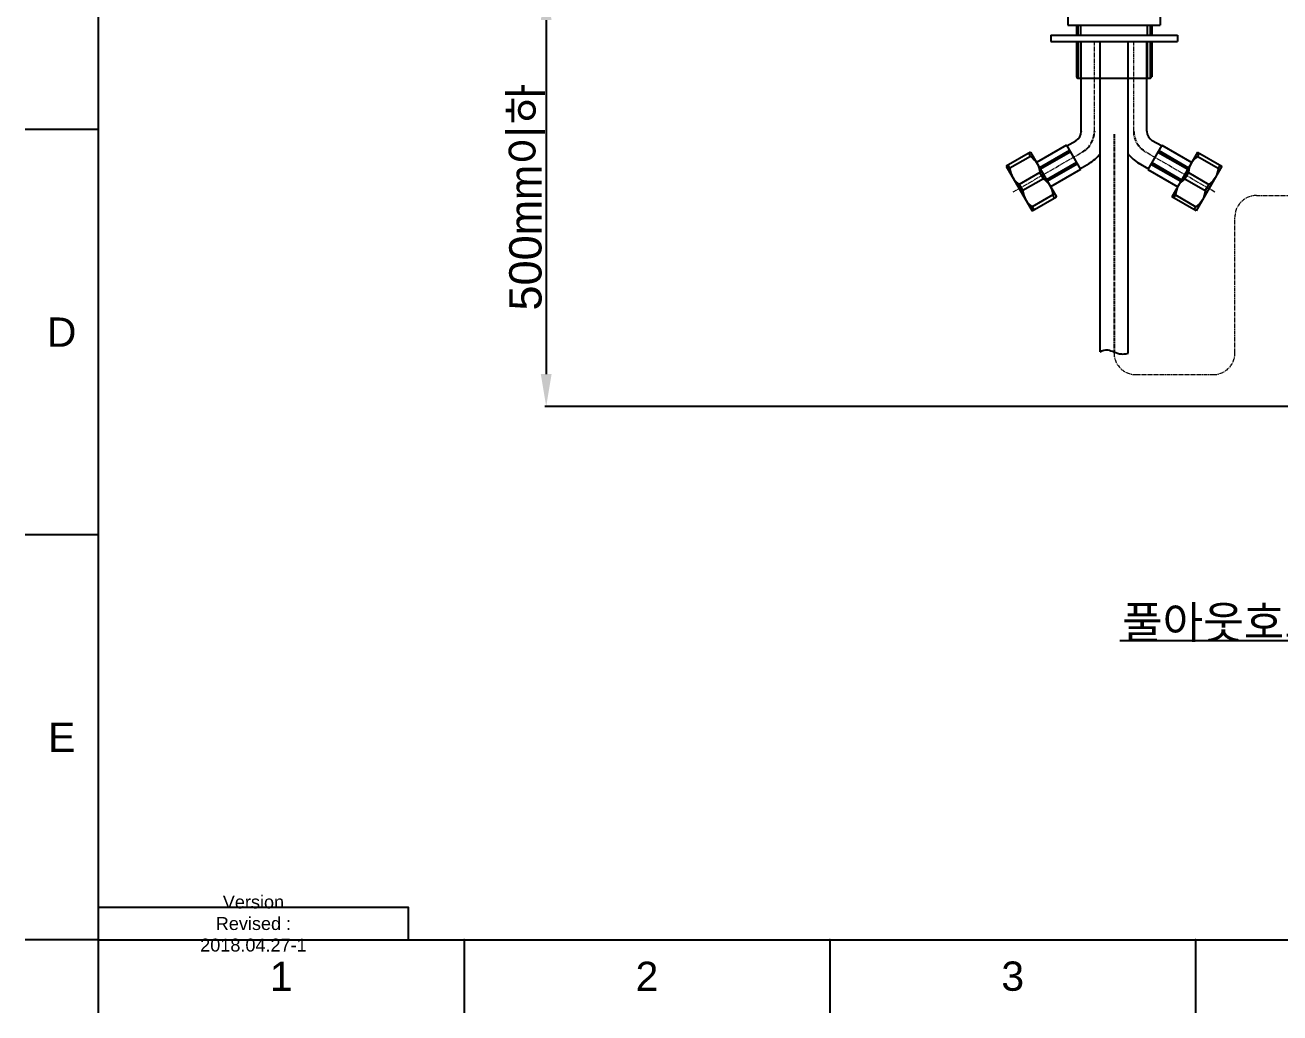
# Model space of a CAD drawing. Header units: millimetres. Extents: x 19562 to 20987, y -3943 to -2935.
# Drawn here: x 19562 to 20144, y -3943 to -3484 of the extents above; entities that cross this region are included whole.
import ezdxf
from ezdxf import colors
from ezdxf.entities.mleader import LeaderData, LeaderLine
from ezdxf.math import Vec2, Vec3

# ---------------------------------------------------------------- set-up
doc = ezdxf.new("R2010")
doc.units = ezdxf.units.MM
doc.header["$LTSCALE"] = 0.1
doc.linetypes.add('CENTER2', pattern=[28.575, 19.05, -3.175, 3.175, -3.175])
for name, color, linetype in [('CEN', 1, 'CENTER2'), ('FORM', 7, 'Continuous'), ('TEXT', 2, 'Continuous')]:
    doc.layers.add(name, color=color, linetype=linetype)
doc.layers.add('Cneter', color=1, linetype='CENTER2', lineweight=13)
doc.styles.get("Standard").update_dxf_attribs({"font": 'arial.ttf'})
doc.dimstyles.new('A4', dxfattribs={"dimtxt": 4, "dimasz": 3.5, "dimexe": 0.7, "dimexo": 0.625, "dimgap": 0.5, "dimtad": 1, "dimdec": 1, "dimdsep": 46, "dimtxsty": 'Standard', "dimcen": 2.5, "dimclrd": 5, "dimclre": 5, "dimclrt": 7, "dimadec": 3, "dimazin": 2, "dimtfac": 1, "dimtdec": 1, "dimtmove": 0, "dimatfit": 3, "dimfxl": 0, "dimarcsym": 0})

# ---------------------------------------------------------------- blocks, each defined once
blk = doc.blocks.new('dfewtt')
at = {"color": 7, "linetype": 'Continuous'}
for p, q in [((14817.01, -1354.21), (14817.01, -1349.21)), ((14929.19, -1349.21), (14817.01, -1349.21)), ((14818.33, -1349.21), (14818.33, -1354.21)), ((14852.99, -1354.21), (14852.99, -1349.21)), ((14893.21, -1349.21), (14893.21, -1354.21)), ((14927.86, -1354.21), (14927.86, -1349.21)), ((14929.19, -1354.21), (14929.19, -1349.21)), ((14817.01, -1354.21), (14929.19, -1354.21)), ((14851.7, -1354.21), (14851.7, -1365.01)), ((14894.5, -1354.21), (14894.5, -1365.01)), ((14851.7, -1365.01), (14894.5, -1365.01))]:
    blk.add_line(p, q, dxfattribs=at)
blk = doc.blocks.new('*D380')
at = {"color": 3, "lineweight": -2}
for p, q in [((19834.18, -3466.82), (19802.58, -3466.82)), ((19803.28, -3481.82), (19803.28, -3646.13)), ((20168.89, -3661.13), (19802.58, -3661.13))]:
    blk.add_line(p, q, dxfattribs=at)
at = {"color": 3}
for points in [[(19800.78, -3481.82), (19805.78, -3481.82), (19803.28, -3466.82)], [(19800.78, -3646.13), (19805.78, -3646.13), (19803.28, -3661.13)]]:
    blk.add_solid(points, dxfattribs=at)
at = {"layer": 'Defpoints', "color": 0}
for p in [(19834.8, -3466.82), (19803.28, -3661.13), (20169.52, -3661.13)]:
    blk.add_point(p, dxfattribs=at)
at = {"color": 3, "insert": (19794.43, -3563.98), "char_height": 15, "attachment_point": 5, "rotation": 90}
blk.add_mtext('500{\\fGulim|b0|i0|c129|p50;mm이하}', dxfattribs=at)

msp = doc.modelspace()

# ---------------------------------------------------------------- linework, layer by layer
for p, q in [((19595.47, -2968.54), (19595.47, -3908.66)), ((20051.23, -3488.78), (20051.23, -3484.12)), ((20082.23, -3488.78), (20082.23, -3484.12)), ((20037.33, -3488.78), (20037.33, -3491.78)), ((20037.33, -3488.78), (20096.13, -3488.78)), ((20037.33, -3491.78), (20096.13, -3491.78)), ((20051.23, -3508.94), (20051.23, -3491.78)), ((20051.5, -3533.31), (20051.51, -3491.78)), ((20060.2, -3635.79), (20060.2, -3491.78)), ((20073.2, -3636.47), (20073.2, -3491.78)), ((20081.97, -3533.32), (20081.98, -3491.78)), ((20082.23, -3508.94), (20082.23, -3491.78)), ((20096.13, -3488.78), (20096.13, -3491.78)), ((20049.23, -3508.19), (20049.98, -3508.19)), ((19595.47, -3532.61), (19561.53, -3532.61)), ((20051.5, -3533.31), (20051.5, -3533.45)), ((20081.97, -3533.32), (20081.97, -3533.46)), ((19595.47, -3720.64), (19561.53, -3720.64)), ((19595.47, -3908.66), (19561.53, -3908.66)), ((19595.47, -3908.66), (20953.05, -3908.66)), ((19595.47, -3908.66), (19595.47, -3942.6)), ((19765.17, -3908.66), (19765.17, -3942.6)), ((19934.87, -3908.66), (19934.87, -3942.6)), ((20104.56, -3908.66), (20104.56, -3942.6))]:
    msp.add_line(p, q)
at = {"color": 3, "linetype": 'Continuous'}
for p, q in [((20049.23, -3484.12), (20049.23, -3488.78)), ((20084.23, -3484.12), (20084.23, -3488.78)), ((20049.23, -3491.78), (20049.23, -3508.19)), ((20084.23, -3491.78), (20084.23, -3508.19))]:
    msp.add_line(p, q, dxfattribs=at)
at = {"color": 7, "linetype": 'Continuous'}
for p, q in [((20049.98, -3484.12), (20049.98, -3488.78)), ((20083.48, -3484.12), (20083.48, -3488.78)), ((20049.98, -3491.78), (20049.98, -3508.94)), ((20083.48, -3491.78), (20083.48, -3508.94)), ((20049.23, -3508.19), (20049.98, -3508.94)), ((20083.48, -3508.94), (20049.98, -3508.94)), ((20084.23, -3508.19), (20083.48, -3508.19)), ((20083.48, -3508.94), (20084.23, -3508.19)), ((20044.78, -3540.22), (20049, -3537.78)), ((20088.69, -3540.23), (20084.47, -3537.79)), ((20027.98, -3543.11), (20016.72, -3549.61)), ((20027.95, -3545.06), (20018.42, -3550.56)), ((20027.95, -3545.06), (20027.11, -3543.61)), ((20027.98, -3543.11), (20039.98, -3563.89)), ((20044.58, -3539.87), (20030.73, -3547.87)), ((20046.03, -3542.38), (20032.17, -3550.38)), ((20046.41, -3543.04), (20032.55, -3551.04)), ((20044.58, -3539.87), (20051.08, -3551.13)), ((20088.89, -3539.88), (20082.38, -3551.14)), ((20087.06, -3543.04), (20100.91, -3551.05)), ((20087.44, -3542.39), (20101.29, -3550.39)), ((20088.89, -3539.88), (20102.74, -3547.89)), ((20105.49, -3543.13), (20093.48, -3563.9)), ((20105.49, -3543.13), (20116.75, -3549.63)), ((20105.52, -3545.07), (20106.36, -3543.63)), ((20105.52, -3545.07), (20115.04, -3550.58)), ((20016.72, -3549.61), (20028.72, -3570.39)), ((20018.42, -3550.56), (20017.58, -3549.11)), ((20049.26, -3547.97), (20035.4, -3555.97)), ((20049.64, -3548.63), (20035.78, -3556.63)), ((20050.88, -3550.78), (20055.1, -3548.35)), ((20082.58, -3550.79), (20078.37, -3548.35)), ((20083.83, -3548.63), (20097.68, -3556.64)), ((20084.21, -3547.97), (20098.06, -3555.98)), ((20116.75, -3549.63), (20104.74, -3570.41)), ((20115.04, -3550.58), (20115.88, -3549.13)), ((20032.28, -3552.55), (20022.75, -3558.05)), ((20033.95, -3555.45), (20024.42, -3560.95)), ((20033.95, -3555.45), (20032.28, -3552.55)), ((20051.08, -3551.13), (20037.23, -3559.13)), ((20082.38, -3551.14), (20096.23, -3559.14)), ((20099.52, -3555.46), (20101.19, -3552.57)), ((20099.52, -3555.46), (20109.04, -3560.97)), ((20101.19, -3552.57), (20110.71, -3558.07)), ((20022.75, -3558.05), (20024.42, -3560.95)), ((20110.71, -3558.07), (20109.04, -3560.97)), ((20028.72, -3570.39), (20039.98, -3563.89)), ((20038.28, -3562.95), (20028.75, -3568.45)), ((20039.11, -3564.39), (20038.28, -3562.95)), ((20104.74, -3570.41), (20093.48, -3563.9)), ((20094.35, -3564.41), (20095.18, -3562.96)), ((20095.18, -3562.96), (20104.71, -3568.46)), ((20029.58, -3569.89), (20028.75, -3568.45)), ((20103.87, -3569.91), (20104.71, -3568.46))]:
    msp.add_line(p, q, dxfattribs=at)
for points in [[(20027.95, -3545.06), (20028.89, -3545.81), (20029.7, -3546.59), (20030.4, -3547.42), (20030.98, -3548.3)], [(20105.52, -3545.07), (20104.57, -3545.83), (20103.76, -3546.61), (20103.07, -3547.44), (20102.49, -3548.32)], [(20018.42, -3550.56), (20018.6, -3551.75), (20018.87, -3552.85), (20019.25, -3553.86), (20019.72, -3554.8)], [(20030.98, -3548.3), (20031.45, -3549.25), (20031.82, -3550.26), (20032.1, -3551.36), (20032.28, -3552.55)], [(20102.49, -3548.32), (20102.01, -3549.26), (20101.64, -3550.28), (20101.37, -3551.37), (20101.19, -3552.57)], [(20115.04, -3550.58), (20114.86, -3551.77), (20114.59, -3552.87), (20114.22, -3553.88), (20113.74, -3554.82)], [(20019.72, -3554.8), (20020.3, -3555.69), (20020.99, -3556.52), (20021.8, -3557.3), (20022.75, -3558.05)], [(20033.95, -3555.45), (20034.89, -3556.2), (20035.7, -3556.99), (20036.4, -3557.82), (20036.98, -3558.7)], [(20099.52, -3555.46), (20098.57, -3556.22), (20097.76, -3557), (20097.07, -3557.83), (20096.48, -3558.71)], [(20113.74, -3554.82), (20113.16, -3555.71), (20112.47, -3556.53), (20111.66, -3557.32), (20110.71, -3558.07)], [(20024.42, -3560.95), (20024.6, -3562.15), (20024.87, -3563.24), (20025.25, -3564.25), (20025.72, -3565.2)], [(20036.98, -3558.7), (20037.45, -3559.64), (20037.82, -3560.66), (20038.1, -3561.75), (20038.28, -3562.95)], [(20096.48, -3558.71), (20096.01, -3559.65), (20095.64, -3560.67), (20095.36, -3561.76), (20095.18, -3562.96)], [(20109.04, -3560.97), (20108.86, -3562.16), (20108.59, -3563.26), (20108.21, -3564.27), (20107.74, -3565.21)], [(20025.72, -3565.2), (20026.3, -3566.08), (20026.99, -3566.91), (20027.8, -3567.69), (20028.75, -3568.45)], [(20107.74, -3565.21), (20107.16, -3566.1), (20106.47, -3566.92), (20105.65, -3567.71), (20104.71, -3568.46)]]:
    msp.add_lwpolyline(points, dxfattribs=at)
for centre, radius, start, end in [((20046.5, -3533.45), 5, 300, 0), ((20086.97, -3533.46), 5, 179.9757, 239.9757), ((20046.5, -3533.45), 17.2, 300, 322.96337), ((20086.97, -3533.46), 17.2, 217.01233, 239.9757)]:
    msp.add_arc(centre, radius, start, end)
msp.add_open_spline([(20060.2, -3635.79), (20061.22, -3635.11), (20063.64, -3634.51), (20066.9, -3635.9), (20069.5, -3636.91), (20071.76, -3636.77), (20073.2, -3636.47)], degree=3, knots=[0, 0, 0, 0, 3.706091, 6.741227, 10.351505, 12.449035, 12.449035, 12.449035, 12.449035])
for p in [(19765.17, -3908.66), (19934.87, -3908.66), (20104.56, -3908.66)]:
    msp.add_point(p)
at = {"layer": 'CEN', "linetype": 'CENTER2'}
for p, q in [((20057.6, -3533.31), (20057.6, -3533.46)), ((20075.86, -3533.31), (20075.86, -3533.31)), ((20066.73, -3534.79), (20066.73, -3636.34))]:
    msp.add_line(p, q, dxfattribs=at)
for centre, start, end in [((20046.5, -3533.45), 300, 359.97788), ((20086.97, -3533.46), 179.99782, 239.9757)]:
    msp.add_arc(centre, 11.1, start, end, dxfattribs=at)
at = {"layer": 'Cneter'}
for p, q in [((20057.6, -3533.31), (20057.61, -3491.78)), ((20075.87, -3533.46), (20075.88, -3491.78)), ((20019.98, -3561.58), (20052.05, -3543.07)), ((20113.48, -3561.6), (20081.42, -3543.07)), ((20132.8, -3563.22), (20186.48, -3563.22)), ((20122.8, -3636.34), (20122.8, -3573.22)), ((20076.73, -3646.34), (20112.8, -3646.34))]:
    msp.add_line(p, q, dxfattribs=at)
for centre, start, end in [((20132.8, -3573.22), 90, 180), ((20076.73, -3636.34), 180, 270), ((20112.8, -3636.34), 270, 0)]:
    msp.add_arc(centre, 10, start, end, dxfattribs=at)
at = {"layer": 'FORM'}
msp.add_lwpolyline([(19595.47, -3908.66), (19739.47, -3908.66), (19739.47, -3893.66), (19595.47, -3893.66)], close=True, dxfattribs=at)

# ---------------------------------------------------------------- block references
at = {"color": 2}
msp.add_blockref('dfewtt', (5193.63, -2119.11), dxfattribs=at)

# ---------------------------------------------------------------- texts
at = {"char_height": 13.58, "attachment_point": 5}
for s, width, insert in [('D', 10, (19578.5, -3626.63)), ('E', 10, (19578.5, -3814.65)), ('1', 50, (19680.32, -3925.63)), ('2', 50, (19850.02, -3925.63)), ('3', 50, (20019.71, -3925.63))]:
    msp.add_mtext_dynamic_manual_height_columns(s, width=width, gutter_width=12.5, heights=[0], dxfattribs=dict(at, insert=insert))
at = {"layer": 'TEXT', "insert": (19667.47, -3901.16), "char_height": 6, "attachment_point": 5}
msp.add_mtext_dynamic_manual_height_columns('Version Revised : 2018.04.27-1', width=60, gutter_width=12.5, heights=[0], dxfattribs=at)

# ---------------------------------------------------------------- dimensions: what is measured, and where the dimension line sits
at = {"color": 0}
dim = msp.add_linear_dim(base=(19803.28, -3661.13), p1=(19834.8, -3466.82), p2=(20169.52, -3661.13), angle=90, text='500{\\fGulim|b0|i0|c129|p50;mm이하}', dimstyle='A4', override={"dimtxt": 15, "dimasz": 15, "dimclrd": 3, "dimclre": 3, "dimclrt": 3, "dimfxl": 0.5}, dxfattribs=at)
dim.commit()
dim.dimension.update_dxf_attribs({"geometry": '*D380', "text_midpoint": (19794.43, -3563.98)})

# ---------------------------------------------------------------- leaders
at = {"color": 6}
ml = msp.add_multileader_mtext('Standard', dxfattribs=at)
ml.set_content('풀아웃호스', color=6)
ml.set_leader_properties()
ml.build(insert=Vec2(0, 0))
ml.multileader.update_dxf_attribs({"has_text_frame": 1, "text_left_attachment_type": 2, "text_right_attachment_type": 6, "dogleg_length": 0.36, "arrow_head_size": 10})
ctx = ml.context
ctx.base_point, ctx.char_height, ctx.arrow_head_size, ctx.plane_origin = Vec3(20064, -3760.28), 15, 10, Vec3(20115.71, -3779.42)
ctx.left_attachment, ctx.right_attachment, ctx.text_align_type = 2, 6, 2
notes = []
notes.append((ctx, [(1, (1, 1, 0), (20166.91, -3769.9), (-1, 0), 0.36, [(0, [(20190.02, -3782.31)], 0, [])])]))
ctx.mtext.insert, ctx.mtext.alignment, ctx.mtext.flow_direction = Vec3(20164.55, -3753.82), 3, 5
for ctx, leaders in notes:
    for number, flags, end, landing, length, lines in leaders:
        leader = LeaderData()
        leader.index, (leader.has_last_leader_line, leader.has_dogleg_vector, leader.attachment_direction) = number, flags
        leader.last_leader_point, leader.dogleg_vector, leader.dogleg_length = Vec3(end), Vec3(landing), length
        for number, points, colour, breaks in lines:
            line = LeaderLine()
            line.index, line.vertices, line.color, line.breaks = number, Vec3.list(points), colors.encode_raw_color(colour), breaks
            leader.lines.append(line)
        ctx.leaders.append(leader)

doc.saveas('drawing.dxf')
